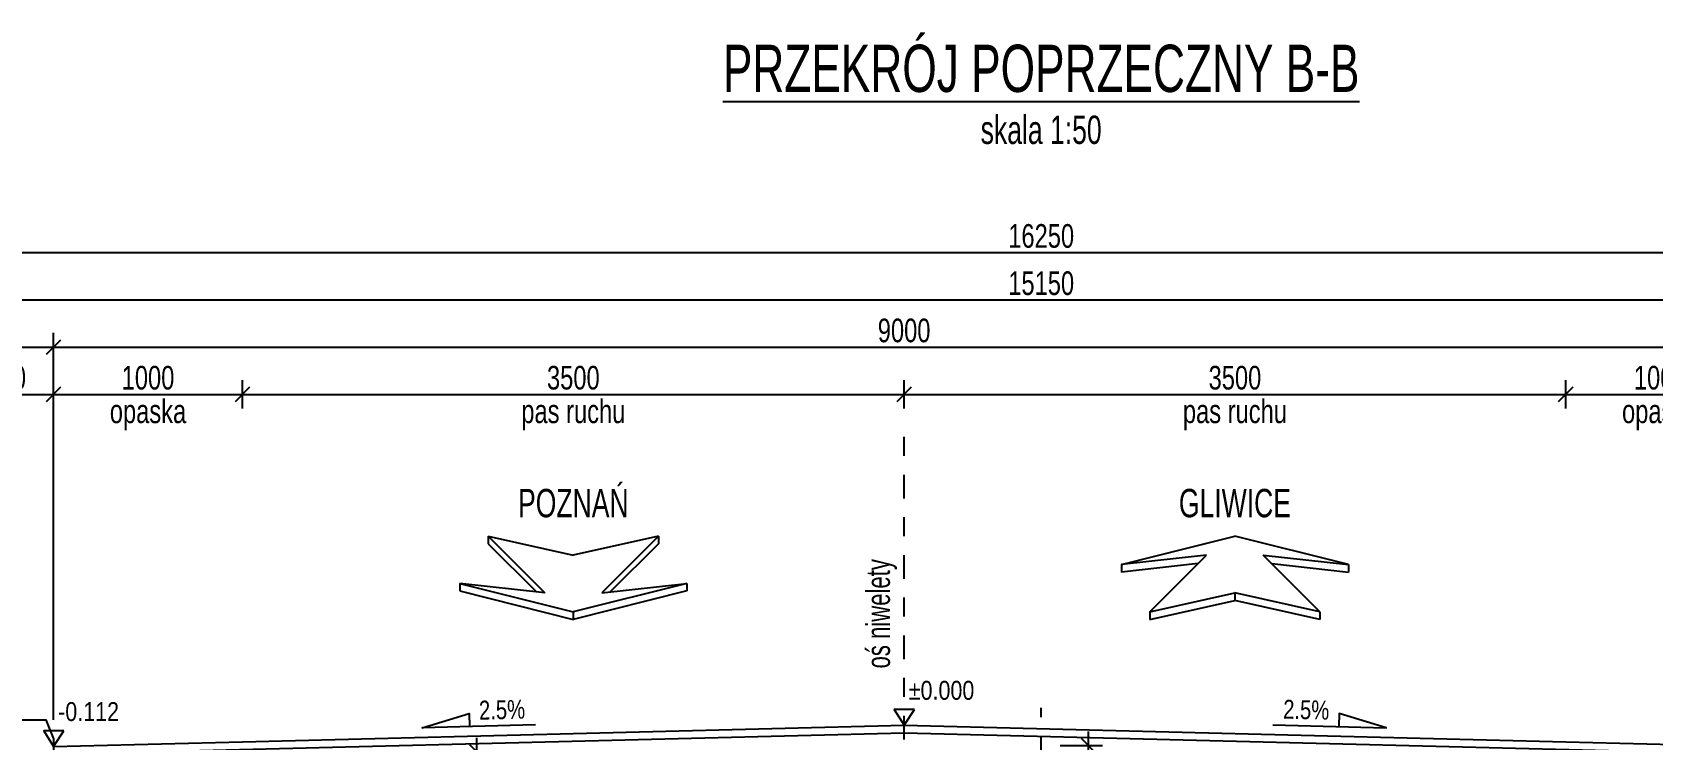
# Model space of a CAD drawing. Header units: metres. Extents: x -15 to 43, y -82 to 57.
# Drawn here: x -4.61 to 3.96, y -45.08 to -41.33 of the extents above; entities that cross this region are included whole.
import ezdxf
from ezdxf.enums import TextEntityAlignment as Align

# ---------------------------------------------------------------- set-up
doc = ezdxf.new("R2010")
doc.units = ezdxf.units.M
doc.header["$MEASUREMENT"] = 0
doc.linetypes.add('CENTER', pattern=[2, 1.25, -0.25, 0.25, -0.25])
doc.layers.add('AII_M_koty wysokościowe', color=1, linetype='Continuous', lineweight=18)
doc.layers.add('AII_M_osie główne', color=9, linetype='CENTER', lineweight=18)
for name, color, linetype in [('AII_M_krawężnik', 9, 'Continuous'), ('AII_M_nawierzchnia', 9, 'Continuous'), ('AII_M_opis', 1, 'Continuous'), ('AII_M_wymiary', 9, 'Continuous')]:
    doc.layers.add(name, color=color, linetype=linetype)
doc.styles.add('AII_norm.', font='CDMSIMPL.shx', dxfattribs={"width": 0.75, "bigfont": 'CDMBIGPL.shx'})
doc.styles.add('CDMSTYLE', font='CDMSIMPL.shx', dxfattribs={"width": 0.7, "bigfont": 'CDMBIGPL.shx'})
doc.dimstyles.new('A2_M50MM', dxfattribs={"dimscale": 0.05, "dimtxt": 2.5, "dimasz": 1.5, "dimexe": 1.5, "dimexo": 2, "dimgap": 0.5, "dimtad": 1, "dimdec": 0, "dimlfac": 1000, "dimrnd": 5, "dimzin": 9, "dimtxsty": 'AII_norm.', "dimblk": 'OBLIQUE', "dimcen": 2.5, "dimdle": 1.5, "dimclrd": 256, "dimclre": 256, "dimclrt": 1, "dimadec": 1, "dimazin": 2, "dimtfac": 1, "dimtdec": 0, "dimtix": 1, "dimtmove": 1, "dimatfit": 3, "dimfxl": 1, "dimtvp": 1, "dimtfillclr": 256, "dimtolj": 1, "dimtzin": 0, "dimarcsym": 0})

# ---------------------------------------------------------------- blocks, each defined once
blk = doc.blocks.new('Kierunek_od')
at = {"layer": 'AII_M_opis', "color": 0}
for p, q in [((-0.45, 0), (0, -0.1)), ((-0.45, 0), (-0.15, -0.3)), ((-0.45, 0), (-0.45, -0.04)), ((0.45, 0), (0, -0.1)), ((0.45, 0), (0.15, -0.3)), ((0.45, 0), (0.45, -0.04)), ((-0.45, -0.04), (-0.195, -0.295)), ((0.45, -0.04), (0.195, -0.295)), ((-0.15, -0.3), (-0.6, -0.25)), ((-0.6, -0.25), (0, -0.4)), ((-0.6, -0.25), (-0.6, -0.29)), ((0.6, -0.25), (0, -0.4)), ((0.15, -0.3), (0.6, -0.25)), ((0.6, -0.25), (0.6, -0.29)), ((-0.6, -0.29), (0, -0.44)), ((0.6, -0.29), (0, -0.44)), ((0, -0.4), (0, -0.44))]:
    blk.add_line(p, q, dxfattribs=at)
at = {"layer": 'AII_M_opis', "color": 2, "style": 'AII_norm.', "width": 0.7, "flags": 4}
blk.add_attdef('KIERUNEK', text='', height=0.15, dxfattribs=at).set_placement((0, 0.175), align=Align.MIDDLE_CENTER)
blk = doc.blocks.new('Kierunek_do')
at = {"layer": 'AII_M_opis', "color": 0}
for p, q in [((-0.6, -0.15), (0, 0)), ((0.6, -0.15), (0, 0)), ((-0.15, -0.1), (-0.6, -0.15)), ((-0.195, -0.145), (-0.6, -0.19)), ((-0.6, -0.15), (-0.6, -0.19)), ((-0.45, -0.4), (-0.15, -0.1)), ((0.45, -0.4), (0.15, -0.1)), ((0.15, -0.1), (0.6, -0.15)), ((0.195, -0.145), (0.6, -0.19)), ((0.6, -0.15), (0.6, -0.19)), ((-0.45, -0.4), (0, -0.3)), ((-0.45, -0.44), (0, -0.34)), ((0.45, -0.4), (0, -0.3)), ((0, -0.3), (0, -0.34)), ((0.45, -0.44), (0, -0.34)), ((-0.45, -0.4), (-0.45, -0.44)), ((0.45, -0.4), (0.45, -0.44))]:
    blk.add_line(p, q, dxfattribs=at)
at = {"layer": 'AII_M_opis', "color": 2, "lineweight": 25, "style": 'AII_norm.', "width": 0.7, "flags": 4}
blk.add_attdef('KIERUNEK', text='', height=0.15, rotation=360, dxfattribs=at).set_placement((0, 0.175), align=Align.MIDDLE_CENTER)
blk = doc.blocks.new('Spadek')
at = {"layer": 'AII_M_wymiary', "color": 0}
blk.add_lwpolyline([(-0.2999, 0), (0.2999, 0), (0.0499, 0.07), (0.0499, 0.07), (0.0499, 0)], dxfattribs=at)
at = {"layer": 'AII_M_wymiary', "color": 1, "style": 'CDMSTYLE', "width": 0.8}
blk.add_attdef('SP', text='', height=0.1, rotation=360, dxfattribs=at).set_placement((-0.125, 0.035), align=Align.CENTER)
blk = doc.blocks.new('_OBLIQUE')
at = {"color": 0, "linetype": 'ByBlock'}
blk.add_line((-0.5, -0.5), (0.5, 0.5), dxfattribs=at)
blk = doc.blocks.new('*D8392')
at = {"layer": 'AII_M_wymiary', "lineweight": -2, "transparency": 16777216}
for p, q in [((-4.5, -44.9725), (-4.5, -43.175)), ((-3.5, -43.325), (-3.5, -43.175)), ((-4.575, -43.25), (-3.425, -43.25))]:
    blk.add_line(p, q, dxfattribs=at)
at = {"layer": 'Defpoints', "color": 0, "lineweight": 25, "transparency": 16777216}
for p in [(-3.5, -43.25), (-3.5, -43.425), (-4.5, -45.0725)]:
    blk.add_point(p, dxfattribs=at)
at = {"layer": 'AII_M_wymiary', "lineweight": -2, "transparency": 16777216, "xscale": 0.07500000000000001, "yscale": 0.07500000000000001, "zscale": 0.07500000000000001, "rotation": 180}
blk.add_blockref('_OBLIQUE', (-4.5, -43.25), dxfattribs=at)
at = {"layer": 'AII_M_wymiary', "lineweight": -2, "transparency": 16777216, "xscale": 0.07500000000000001, "yscale": 0.07500000000000001, "zscale": 0.07500000000000001}
blk.add_blockref('_OBLIQUE', (-3.5, -43.25), dxfattribs=at)
at = {"layer": 'AII_M_wymiary', "color": 1, "lineweight": 25, "transparency": 16777216, "char_height": 0.125, "attachment_point": 5, "style": 'AII_norm.'}
for s, insert in [('\\A1;1000', (-4, -43.1625)), ('\\A1;opaska', (-4, -43.3583))]:
    blk.add_mtext(s, dxfattribs=dict(at, insert=insert))
blk = doc.blocks.new('*D8393')
at = {"layer": 'AII_M_wymiary', "lineweight": -2, "transparency": 16777216}
for p, q in [((-3.5, -43.325), (-3.5, -43.175)), ((0, -43.325), (0, -43.175)), ((-3.575, -43.25), (0.075, -43.25))]:
    blk.add_line(p, q, dxfattribs=at)
at = {"layer": 'Defpoints', "color": 0, "lineweight": 25, "transparency": 16777216}
for p in [(0, -43.25), (-3.5, -43.425), (0, -43.425)]:
    blk.add_point(p, dxfattribs=at)
at = {"layer": 'AII_M_wymiary', "lineweight": -2, "transparency": 16777216, "xscale": 0.07500000000000001, "yscale": 0.07500000000000001, "zscale": 0.07500000000000001, "rotation": 180}
blk.add_blockref('_OBLIQUE', (-3.5, -43.25), dxfattribs=at)
at = {"layer": 'AII_M_wymiary', "lineweight": -2, "transparency": 16777216, "xscale": 0.07500000000000001, "yscale": 0.07500000000000001, "zscale": 0.07500000000000001}
blk.add_blockref('_OBLIQUE', (0, -43.25), dxfattribs=at)
at = {"layer": 'AII_M_wymiary', "color": 1, "lineweight": 25, "transparency": 16777216, "char_height": 0.125, "attachment_point": 5, "style": 'AII_norm.'}
for s, insert in [('\\A1;3500', (-1.75, -43.1625)), ('\\A1;pas ruchu', (-1.75, -43.3583))]:
    blk.add_mtext(s, dxfattribs=dict(at, insert=insert))
blk = doc.blocks.new('*D8394')
at = {"layer": 'AII_M_wymiary', "lineweight": -2, "transparency": 16777216}
for p, q in [((0, -43.325), (0, -43.175)), ((3.5, -43.325), (3.5, -43.175)), ((-0.075, -43.25), (3.575, -43.25))]:
    blk.add_line(p, q, dxfattribs=at)
at = {"layer": 'Defpoints', "color": 0, "lineweight": 25, "transparency": 16777216}
for p in [(3.5, -43.25), (0, -43.425), (3.5, -43.425)]:
    blk.add_point(p, dxfattribs=at)
at = {"layer": 'AII_M_wymiary', "lineweight": -2, "transparency": 16777216, "xscale": 0.07500000000000001, "yscale": 0.07500000000000001, "zscale": 0.07500000000000001, "rotation": 180}
blk.add_blockref('_OBLIQUE', (0, -43.25), dxfattribs=at)
at = {"layer": 'AII_M_wymiary', "lineweight": -2, "transparency": 16777216, "xscale": 0.07500000000000001, "yscale": 0.07500000000000001, "zscale": 0.07500000000000001}
blk.add_blockref('_OBLIQUE', (3.5, -43.25), dxfattribs=at)
at = {"layer": 'AII_M_wymiary', "color": 1, "lineweight": 25, "transparency": 16777216, "char_height": 0.125, "attachment_point": 5, "style": 'AII_norm.'}
for s, insert in [('\\A1;3500', (1.75, -43.1625)), ('\\A1;pas ruchu', (1.75, -43.3583))]:
    blk.add_mtext(s, dxfattribs=dict(at, insert=insert))
blk = doc.blocks.new('*D8395')
at = {"layer": 'AII_M_wymiary', "lineweight": -2, "transparency": 16777216}
for p, q in [((3.5, -43.325), (3.5, -43.175)), ((4.5, -44.9725), (4.5, -43.175)), ((3.425, -43.25), (4.575, -43.25))]:
    blk.add_line(p, q, dxfattribs=at)
at = {"layer": 'Defpoints', "color": 0, "lineweight": 25, "transparency": 16777216}
for p in [(4.5, -43.25), (3.5, -43.425), (4.5, -45.0725)]:
    blk.add_point(p, dxfattribs=at)
at = {"layer": 'AII_M_wymiary', "lineweight": -2, "transparency": 16777216, "xscale": 0.07500000000000001, "yscale": 0.07500000000000001, "zscale": 0.07500000000000001, "rotation": 180}
blk.add_blockref('_OBLIQUE', (3.5, -43.25), dxfattribs=at)
at = {"layer": 'AII_M_wymiary', "lineweight": -2, "transparency": 16777216, "xscale": 0.07500000000000001, "yscale": 0.07500000000000001, "zscale": 0.07500000000000001}
blk.add_blockref('_OBLIQUE', (4.5, -43.25), dxfattribs=at)
at = {"layer": 'AII_M_wymiary', "color": 1, "lineweight": 25, "transparency": 16777216, "char_height": 0.125, "attachment_point": 5, "style": 'AII_norm.'}
for s, insert in [('\\A1;1000', (4, -43.1625)), ('\\A1;opaska', (4, -43.3583))]:
    blk.add_mtext(s, dxfattribs=dict(at, insert=insert))
blk = doc.blocks.new('*D8396')
at = {"layer": 'AII_M_wymiary', "lineweight": -2, "transparency": 16777216}
for p, q in [((-5, -44.1039), (-5, -43.175)), ((-4.5, -44.9725), (-4.5, -43.175)), ((-5.075, -43.25), (-4.425, -43.25))]:
    blk.add_line(p, q, dxfattribs=at)
at = {"layer": 'Defpoints', "color": 0, "lineweight": 25, "transparency": 16777216}
for p in [(-4.5, -43.25), (-5, -44.2039), (-4.5, -45.0725)]:
    blk.add_point(p, dxfattribs=at)
at = {"layer": 'AII_M_wymiary', "lineweight": -2, "transparency": 16777216, "xscale": 0.07500000000000001, "yscale": 0.07500000000000001, "zscale": 0.07500000000000001, "rotation": 180}
blk.add_blockref('_OBLIQUE', (-5, -43.25), dxfattribs=at)
at = {"layer": 'AII_M_wymiary', "lineweight": -2, "transparency": 16777216, "xscale": 0.07500000000000001, "yscale": 0.07500000000000001, "zscale": 0.07500000000000001}
blk.add_blockref('_OBLIQUE', (-4.5, -43.25), dxfattribs=at)
at = {"layer": 'AII_M_wymiary', "color": 1, "lineweight": 25, "transparency": 16777216, "insert": (-4.75, -43.1625), "char_height": 0.125, "attachment_point": 5, "style": 'AII_norm.'}
blk.add_mtext('\\A1;500', dxfattribs=at)
blk = doc.blocks.new('*D8403')
at = {"layer": 'AII_M_wymiary', "lineweight": -2, "transparency": 16777216}
for p, q in [((-6.85, -44.8281), (-6.85, -42.925)), ((-4.5, -44.9725), (-4.5, -42.925)), ((-6.925, -43), (-4.425, -43))]:
    blk.add_line(p, q, dxfattribs=at)
at = {"layer": 'Defpoints', "color": 0, "lineweight": 25, "transparency": 16777216}
for p in [(-4.5, -43), (-6.85, -44.9281), (-4.5, -45.0725)]:
    blk.add_point(p, dxfattribs=at)
at = {"layer": 'AII_M_wymiary', "lineweight": -2, "transparency": 16777216, "xscale": 0.07500000000000001, "yscale": 0.07500000000000001, "zscale": 0.07500000000000001, "rotation": 180}
blk.add_blockref('_OBLIQUE', (-6.85, -43), dxfattribs=at)
at = {"layer": 'AII_M_wymiary', "lineweight": -2, "transparency": 16777216, "xscale": 0.07500000000000001, "yscale": 0.07500000000000001, "zscale": 0.07500000000000001}
blk.add_blockref('_OBLIQUE', (-4.5, -43), dxfattribs=at)
at = {"layer": 'AII_M_wymiary', "color": 1, "lineweight": 25, "transparency": 16777216, "insert": (-5.675, -42.9125), "char_height": 0.125, "attachment_point": 5, "style": 'AII_norm.'}
blk.add_mtext('\\A1;2350', dxfattribs=at)
blk = doc.blocks.new('*D8404')
at = {"layer": 'AII_M_wymiary', "lineweight": -2, "transparency": 16777216}
for p, q in [((-4.5, -44.9725), (-4.5, -42.925)), ((4.5, -44.9725), (4.5, -42.925)), ((-4.575, -43), (4.575, -43))]:
    blk.add_line(p, q, dxfattribs=at)
at = {"layer": 'Defpoints', "color": 0, "lineweight": 25, "transparency": 16777216}
for p in [(4.5, -43), (-4.5, -45.0725), (4.5, -45.0725)]:
    blk.add_point(p, dxfattribs=at)
at = {"layer": 'AII_M_wymiary', "lineweight": -2, "transparency": 16777216, "xscale": 0.07500000000000001, "yscale": 0.07500000000000001, "zscale": 0.07500000000000001, "rotation": 180}
blk.add_blockref('_OBLIQUE', (-4.5, -43), dxfattribs=at)
at = {"layer": 'AII_M_wymiary', "lineweight": -2, "transparency": 16777216, "xscale": 0.07500000000000001, "yscale": 0.07500000000000001, "zscale": 0.07500000000000001}
blk.add_blockref('_OBLIQUE', (4.5, -43), dxfattribs=at)
at = {"layer": 'AII_M_wymiary', "color": 1, "lineweight": 25, "transparency": 16777216, "insert": (0, -42.9125), "char_height": 0.125, "attachment_point": 5, "style": 'AII_norm.'}
blk.add_mtext('\\A1;9000', dxfattribs=at)
blk = doc.blocks.new('*D8406')
at = {"layer": 'AII_M_wymiary', "lineweight": -2, "transparency": 16777216}
for p, q in [((-6.85, -44.8281), (-6.85, -42.675)), ((8.3, -44.8235), (8.3, -42.675)), ((-6.925, -42.75), (8.375, -42.75))]:
    blk.add_line(p, q, dxfattribs=at)
at = {"layer": 'Defpoints', "color": 0, "lineweight": 25, "transparency": 16777216}
for p in [(8.3, -42.75), (-6.85, -44.9281), (8.3, -44.9235)]:
    blk.add_point(p, dxfattribs=at)
at = {"layer": 'AII_M_wymiary', "lineweight": -2, "transparency": 16777216, "xscale": 0.07500000000000001, "yscale": 0.07500000000000001, "zscale": 0.07500000000000001, "rotation": 180}
blk.add_blockref('_OBLIQUE', (-6.85, -42.75), dxfattribs=at)
at = {"layer": 'AII_M_wymiary', "lineweight": -2, "transparency": 16777216, "xscale": 0.07500000000000001, "yscale": 0.07500000000000001, "zscale": 0.07500000000000001}
blk.add_blockref('_OBLIQUE', (8.3, -42.75), dxfattribs=at)
at = {"layer": 'AII_M_wymiary', "color": 1, "lineweight": 25, "transparency": 16777216, "insert": (0.725, -42.6625), "char_height": 0.125, "attachment_point": 5, "style": 'AII_norm.'}
blk.add_mtext('\\A1;15150', dxfattribs=at)
blk = doc.blocks.new('*D8409')
at = {"layer": 'AII_M_wymiary', "lineweight": -2, "transparency": 16777216}
for p, q in [((-7.4, -44.8061), (-7.4, -42.425)), ((8.85, -44.80975), (8.85, -42.425)), ((-7.475, -42.5), (8.925, -42.5))]:
    blk.add_line(p, q, dxfattribs=at)
at = {"layer": 'Defpoints', "color": 0, "lineweight": 25, "transparency": 16777216}
for p in [(8.85, -42.5), (-7.4, -44.9061), (8.85, -44.90975)]:
    blk.add_point(p, dxfattribs=at)
at = {"layer": 'AII_M_wymiary', "lineweight": -2, "transparency": 16777216, "xscale": 0.07500000000000001, "yscale": 0.07500000000000001, "zscale": 0.07500000000000001, "rotation": 180}
blk.add_blockref('_OBLIQUE', (-7.4, -42.5), dxfattribs=at)
at = {"layer": 'AII_M_wymiary', "lineweight": -2, "transparency": 16777216, "xscale": 0.07500000000000001, "yscale": 0.07500000000000001, "zscale": 0.07500000000000001}
blk.add_blockref('_OBLIQUE', (8.85, -42.5), dxfattribs=at)
at = {"layer": 'AII_M_wymiary', "color": 1, "lineweight": 25, "transparency": 16777216, "insert": (0.725, -42.4125), "char_height": 0.125, "attachment_point": 5, "style": 'AII_norm.'}
blk.add_mtext('\\A1;16250', dxfattribs=at)
blk = doc.blocks.new('Tytuł')
at = {"layer": 'AII_M_opis', "color": 3, "ltscale": 2, "style": 'AII_norm.', "width": 0.7}
blk.add_text('%%UPRZEKRÓJ POPRZECZNY B-B', height=0.25, rotation=360, dxfattribs=at).set_placement((0, 0), align=Align.CENTER)
at = {"layer": 'AII_M_opis', "color": 1, "ltscale": 2, "style": 'AII_norm.', "width": 0.7}
blk.add_text('skala 1:50', height=0.15, rotation=360, dxfattribs=at).set_placement((0, -0.275), align=Align.CENTER)
blk = doc.blocks.new('00kota3')
at = {"layer": 'AII_M_koty wysokościowe', "color": 0, "linetype": 'Continuous', "lineweight": -2}
blk.add_lwpolyline([(1.08, 1.66), (-1.04, 1.66), (0, 0)], close=True, dxfattribs=at)
at = {"layer": 'AII_M_koty wysokościowe', "color": 0, "linetype": 'Continuous', "lineweight": -2, "style": 'CDMSTYLE', "width": 0.85}
blk.add_attdef('%%P000.000', (0.49, 2.69), '', height=2, dxfattribs=at)
blk = doc.blocks.new('*D8410')
at = {"layer": 'AII_M_wymiary', "lineweight": -2, "transparency": 16777216}
for p, q in [((0.975, -49.183125), (0.975, -45.033125)), ((0.825, -45.108125), (1.05, -45.108125)), ((0.825, -49.108125), (1.05, -49.108125))]:
    blk.add_line(p, q, dxfattribs=at)
at = {"layer": 'Defpoints', "color": 0, "lineweight": 25, "transparency": 16777216}
for p in [(0.725, -45.108125), (0.975, -45.108125), (0.725, -49.108125)]:
    blk.add_point(p, dxfattribs=at)
at = {"layer": 'AII_M_wymiary', "lineweight": -2, "transparency": 16777216, "xscale": 0.07500000000000001, "yscale": 0.07500000000000001, "zscale": 0.07500000000000001}
for p, rotation in [((0.975, -45.108125), 90), ((0.975, -49.108125), 270)]:
    blk.add_blockref('_OBLIQUE', p, dxfattribs=dict(at, rotation=rotation))
at = {"layer": 'AII_M_wymiary', "color": 1, "lineweight": 25, "transparency": 16777216, "insert": (0.8875, -47.108125), "char_height": 0.125, "attachment_point": 5, "rotation": 90, "style": 'AII_norm.'}
blk.add_mtext('\\A1;4000', dxfattribs=at)
blk = doc.blocks.new('*D8438')
at = {"layer": 'AII_M_wymiary', "lineweight": -2, "transparency": 16777216}
for p, q in [((-2.2604, -45.5671), (-2.2604, -45.0671)), ((-2.1854, -45.1421), (-2.3354, -45.1421)), ((-2.1854, -45.4921), (-2.3354, -45.4921))]:
    blk.add_line(p, q, dxfattribs=at)
at = {"layer": 'Defpoints', "color": 0, "lineweight": 25, "transparency": 16777216}
for p in [(-2.2604, -45.1421), (-2.0854, -45.1421), (-2.0854, -45.4921)]:
    blk.add_point(p, dxfattribs=at)
at = {"layer": 'AII_M_wymiary', "lineweight": -2, "transparency": 16777216, "xscale": 0.07500000000000001, "yscale": 0.07500000000000001, "zscale": 0.07500000000000001}
for p, rotation in [((-2.2604, -45.1421), 90), ((-2.2604, -45.4921), 270)]:
    blk.add_blockref('_OBLIQUE', p, dxfattribs=dict(at, rotation=rotation))
at = {"layer": 'AII_M_wymiary', "color": 1, "lineweight": 25, "transparency": 16777216, "insert": (-2.3479, -45.3171), "char_height": 0.125, "attachment_point": 5, "rotation": 90, "style": 'AII_norm.'}
blk.add_mtext('\\A1;350', dxfattribs=at)

msp = doc.modelspace()

# ---------------------------------------------------------------- linework, layer by layer
at = {"layer": 'AII_M_krawężnik', "lineweight": 25}
msp.add_lwpolyline([(-4.5, -45.1525), (-4.7, -45.1525), (-4.7, -44.9725), (-4.54, -44.9725), (-4.5, -45.0725)], close=True, dxfattribs=at)
at = {"layer": 'AII_M_nawierzchnia', "lineweight": 25}
msp.add_lwpolyline([(-4.5, -45.1125), (-3.5, -45.0875), (0, -45), (3.5, -45.0875), (4.5, -45.1125)], dxfattribs=at)
at = {"layer": 'AII_M_nawierzchnia', "color": 8, "lineweight": 25}
msp.add_lwpolyline([(-4.5, -45.1525), (0, -45.04), (4.5, -45.1525)], dxfattribs=at)
at = {"layer": 'AII_M_osie główne', "lineweight": 25, "ltscale": 0.1}
for points in [[(0, -45.5), (0, -43.425)], [(0.725, -49.4331), (0.725, -44.9081)]]:
    msp.add_lwpolyline(points, dxfattribs=at)

# ---------------------------------------------------------------- block references
at = {"layer": 'AII_M_koty wysokościowe', "lineweight": 25, "xscale": 0.05, "yscale": 0.05, "zscale": 0.05}
for p, values in [((0, -45), {'%%P000.000': '%%p0.000'}), ((-4.5, -45.1125), {'%%P000.000': '-0.112'})]:
    msp.add_blockref('00kota3', p, dxfattribs=at).add_auto_attribs(values)
at = {"layer": 'AII_M_opis', "lineweight": 25}
msp.add_blockref('Tytuł', (0.725, -41.65), dxfattribs=at)
ref = msp.add_blockref('Kierunek_od', (-1.75, -44), dxfattribs=at)
ref.add_attrib('KIERUNEK', 'POZNAŃ', dxfattribs={"color": 2, "height": 0.15, "style": 'AII_norm.', "width": 0.7}).set_placement((-1.75, -43.825), align=Align.MIDDLE_CENTER)
ref = msp.add_blockref('Kierunek_do', (1.75, -44), dxfattribs=at)
ref.add_attrib('KIERUNEK', 'GLIWICE', dxfattribs={"color": 2, "lineweight": 25, "height": 0.15, "rotation": 360, "style": 'AII_norm.', "width": 0.7}).set_placement((1.75, -43.825), align=Align.MIDDLE_CENTER)
at = {"layer": 'AII_M_wymiary', "lineweight": 25}
ref = msp.add_blockref('Spadek', (-2.25, -45.0063), dxfattribs=dict(at, xscale=-1, rotation=1.432096184164582))
ref.add_attrib('SP', '2.5%', dxfattribs={"color": 1, "height": 0.1, "rotation": 1.4321, "style": 'CDMSTYLE', "width": 0.8}).set_placement((-2.1259, -44.9681), align=Align.CENTER)
at = {"layer": 'AII_M_wymiary', "lineweight": 25, "rotation": 358.5679038158354}
msp.add_blockref('Spadek', (2.25, -45.0063), dxfattribs=at).add_auto_attribs({'SP': '2.5%'})

# ---------------------------------------------------------------- texts
at = {"layer": 'AII_M_opis', "lineweight": 25, "style": 'AII_norm.', "width": 0.7}
msp.add_text('oś niwelety', height=0.125, rotation=90, dxfattribs=at).set_placement((-0.075, -44.7))

# ---------------------------------------------------------------- dimensions: what is measured, and where the dimension line sits
at = {"layer": 'AII_M_wymiary', "lineweight": 25}
for base, p1, p2, picture, middle in [((8.85, -42.5), (-7.4, -44.9061), (8.85, -44.9098), '*D8409', (0.725, -42.4125)), ((8.3, -42.75), (-6.85, -44.9281), (8.3, -44.9235), '*D8406', (0.725, -42.6625)), ((-4.5, -43), (-6.85, -44.9281), (-4.5, -45.0725), '*D8403', (-5.675, -42.9125)), ((4.5, -43), (-4.5, -45.0725), (4.5, -45.0725), '*D8404', (0, -42.9125)), ((-4.5, -43.25), (-5, -44.2039), (-4.5, -45.0725), '*D8396', (-4.75, -43.1625))]:
    dim = msp.add_linear_dim(base=base, p1=p1, p2=p2, dimstyle='A2_M50MM', dxfattribs=at)
    dim.commit()
    dim.dimension.update_dxf_attribs({"geometry": picture, "text_midpoint": middle})
for base, p1, p2, text, picture, middle in [((-3.5, -43.25), (-4.5, -45.0725), (-3.5, -43.425), '<>\\Xopaska', '*D8392', (-4, -43.25)), ((0, -43.25), (-3.5, -43.425), (0, -43.425), '<>\\Xpas ruchu', '*D8393', (-1.75, -43.25)), ((3.5, -43.25), (0, -43.425), (3.5, -43.425), '<>\\Xpas ruchu', '*D8394', (1.75, -43.25)), ((4.5, -43.25), (3.5, -43.425), (4.5, -45.0725), '<>\\Xopaska', '*D8395', (4, -43.25))]:
    dim = msp.add_linear_dim(base=base, p1=p1, p2=p2, text=text, dimstyle='A2_M50MM', dxfattribs=at)
    dim.commit()
    dim.dimension.update_dxf_attribs({"geometry": picture, "text_midpoint": middle})
for base, p1, p2, picture, middle in [((-2.2604, -45.1421), (-2.0854, -45.4921), (-2.0854, -45.1421), '*D8438', (-2.3479, -45.3171)), ((0.975, -45.1081), (0.725, -49.1081), (0.725, -45.1081), '*D8410', (0.8875, -47.1081))]:
    dim = msp.add_linear_dim(base=base, p1=p1, p2=p2, angle=90, dimstyle='A2_M50MM', dxfattribs=at)
    dim.commit()
    dim.dimension.update_dxf_attribs({"geometry": picture, "text_midpoint": middle})

doc.saveas('drawing.dxf')
